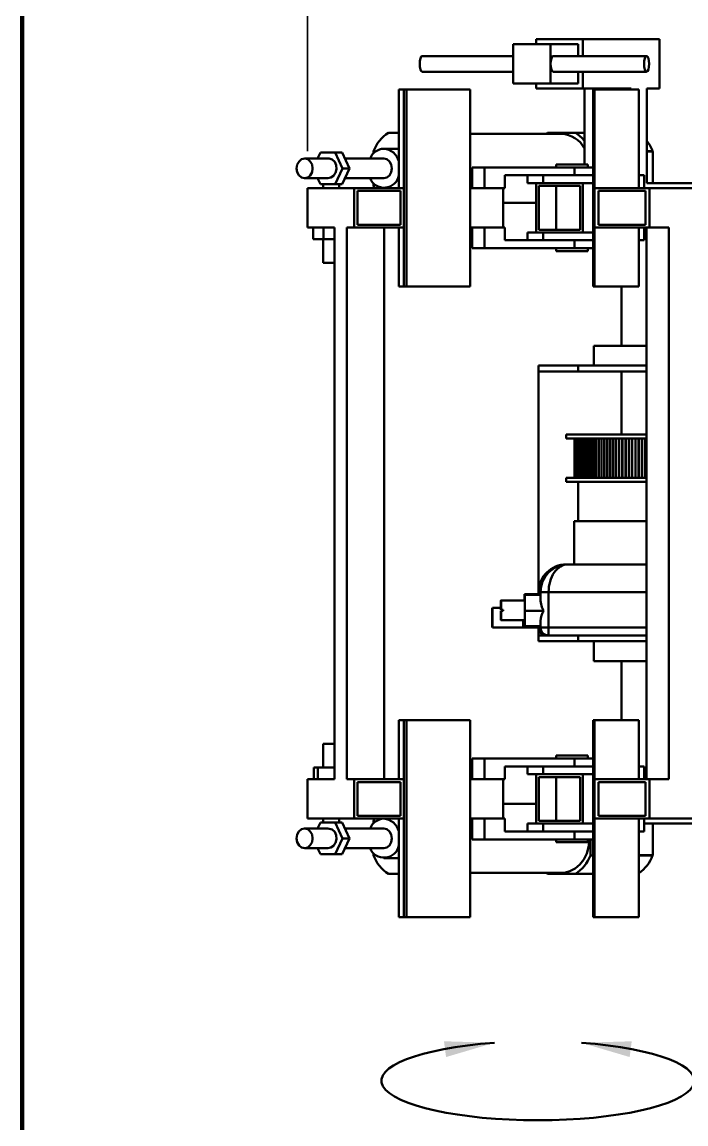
# Model space of a CAD drawing. Header units: millimetres. Extents: x -535 to 3636, y 24 to 870.
# Drawn here: x -535.1 to -382.5, y 467.6 to 721 of the extents above; entities that cross this region are included whole.
import ezdxf

# ---------------------------------------------------------------- set-up
doc = ezdxf.new("R2010")
doc.units = ezdxf.units.MM
doc.header["$PDMODE"] = 1
doc.header["$PDSIZE"] = -1
doc.layers.add('dddd', color=1, linetype='Continuous')
doc.layers.add('net dam', color=7, linetype='Continuous', lineweight=35)
doc.styles.get("Standard").update_dxf_attribs({"font": 'times_0.ttf'})
doc.dimstyles.new('ISO-25', dxfattribs={"dimtxt": 2.5, "dimasz": 2.5, "dimexe": 1.25, "dimexo": 0.625, "dimtad": 1, "dimtxsty": 'Standard', "dimcen": 2.5, "dimadec": 0, "dimazin": 0, "dimtfac": 1, "dimtmove": 0, "dimatfit": 3, "dimfxl": 1, "dimarcsym": 0})

# ---------------------------------------------------------------- blocks, each defined once
blk = doc.blocks.new('*D81')
at = {"color": 0, "lineweight": -2}
for p, q in [((-469.46, 691.35), (-469.46, 793.57)), ((54.27, 692.09), (54.27, 793.57)), ((50.97, 792.57), (-466.16, 792.57))]:
    blk.add_line(p, q, dxfattribs=at)
at = {"color": 0, "lineweight": 15}
for points in [[(-466.16, 793.12), (-466.16, 792.02), (-469.46, 792.57)], [(50.97, 793.12), (50.97, 792.02), (54.27, 792.57)]]:
    blk.add_solid(points, dxfattribs=at)
at = {"layer": 'Defpoints', "color": 0, "lineweight": 15}
for p in [(-469.46, 792.57), (-469.46, 690.35), (54.27, 691.09)]:
    blk.add_point(p, dxfattribs=at)
at = {"color": 0, "lineweight": 15, "insert": (-207.59, 795.88), "char_height": 3.5, "attachment_point": 5}
blk.add_mtext('600', dxfattribs=at)

msp = doc.modelspace()

# ---------------------------------------------------------------- linework, layer by layer
at = {"color": 7, "linetype": 'Continuous', "lineweight": 40}
for p, q in [((-413.5993, 715.9233), (-422.1926, 715.9233)), ((-422.1926, 715.9233), (-422.1926, 711.3918)), ((-416.9314, 717.0562), (-406.1898, 717.0562)), ((-416.9314, 715.9233), (-416.9314, 717.0562)), ((-407.2639, 715.9233), (-413.5993, 715.9233)), ((-413.5993, 711.3918), (-413.5993, 715.9233)), ((-407.2639, 715.9233), (-407.2639, 713.2044)), ((-406.1898, 717.0562), (-406.1898, 713.2044)), ((-406.1898, 717.0562), (-388.6092, 717.0562)), ((-388.6092, 717.0562), (-388.6092, 705.7274)), ((-422.1926, 713.2044), (-443.1, 713.2044)), ((-391.5401, 713.2044), (-413.0234, 713.2044)), ((-443.1, 709.5792), (-422.1926, 709.5792)), ((-422.1926, 711.3918), (-422.1926, 706.8603)), ((-413.5993, 706.8603), (-413.5993, 711.3918)), ((-413.0234, 709.5792), (-391.5401, 709.5792)), ((-407.2639, 709.5792), (-407.2639, 706.8603)), ((-406.1898, 709.5792), (-406.1898, 705.7274)), ((-448.4988, 705.5008), (-448.4988, 682.8433)), ((-448.4988, 705.5008), (-447.3329, 705.5008)), ((-447.3329, 705.5008), (-447.3329, 660.1858)), ((-447.3329, 705.5008), (-446.7299, 705.5008)), ((-446.7299, 705.5008), (-446.7299, 660.1858)), ((-432.0583, 705.5008), (-446.7299, 705.5008)), ((-432.0583, 705.5008), (-432.0583, 660.1858)), ((-422.1926, 706.8603), (-413.5993, 706.8603)), ((-416.9314, 705.7274), (-416.9314, 706.8603)), ((-406.1898, 705.7274), (-416.9314, 705.7274)), ((-407.2639, 706.8603), (-413.5993, 706.8603)), ((-406.1898, 705.7274), (-395.0886, 705.7274)), ((-405.8302, 705.7274), (-405.8302, 688.2811)), ((-403.8462, 705.5008), (-403.8462, 660.1858)), ((-403.4858, 705.5008), (-403.8462, 705.5008)), ((-403.4858, 705.5008), (-403.4858, 660.1858)), ((-393.3081, 705.5008), (-403.4858, 705.5008)), ((-395.0886, 705.7274), (-395.0886, 705.5008)), ((-393.3081, 682.8433), (-393.3081, 705.5008)), ((-391.4889, 705.7274), (-388.6092, 705.7274)), ((-391.4889, 705.7274), (-391.4889, 683.9762)), ((-448.4988, 695.5315), (-450.8856, 695.5315)), ((-411.0875, 695.305), (-432.0583, 695.305)), ((-414.2909, 695.5315), (-414.6454, 695.305)), ((-407.8841, 695.5315), (-414.2909, 695.5315)), ((-407.8841, 695.5315), (-405.8302, 695.5315)), ((-448.4988, 691.9063), (-451.925, 691.9063)), ((-464.824, 689.6406), (-470.1276, 689.6406)), ((-467.1577, 689.6406), (-466.5212, 691)), ((-466.5212, 691), (-463.1268, 691)), ((-461.5357, 691), (-463.1268, 691)), ((-463.1268, 691), (-461.4296, 687.3748)), ((-461.5357, 691), (-459.8385, 687.3748)), ((-451.925, 689.6406), (-460.8993, 689.6406)), ((-454.2964, 690.8364), (-454.2964, 691.3253)), ((-391.4889, 691.3253), (-390.1536, 691.3253)), ((-391.4889, 691.2266), (-390.0811, 691.2266)), ((-390.1536, 691.2266), (-390.1536, 691.3253)), ((-390.0811, 683.9762), (-390.0811, 691.2266)), ((-461.4296, 687.3748), (-463.1268, 683.7496)), ((-459.8385, 687.3748), (-461.5357, 683.7496)), ((-459.8385, 687.3748), (-461.4296, 687.3748)), ((-431.6251, 687.6014), (-431.6251, 682.8433)), ((-431.6251, 687.6014), (-428.8095, 687.6014)), ((-428.8095, 687.6014), (-428.8095, 682.8433)), ((-428.8095, 687.6014), (-408.1243, 687.6014)), ((-412.3061, 688.2811), (-412.3061, 687.6014)), ((-412.3061, 688.2811), (-405.0557, 688.2811)), ((-408.1243, 687.6014), (-408.1243, 685.7888)), ((-408.1243, 687.6014), (-403.8462, 687.6014)), ((-405.0557, 687.6014), (-405.0557, 688.2811)), ((-470.1276, 685.1091), (-464.824, 685.1091)), ((-466.5212, 683.7496), (-467.1577, 685.1091)), ((-460.8993, 685.1091), (-451.925, 685.1091)), ((-424.1255, 685.7888), (-412.2034, 685.7888)), ((-424.1255, 682.8433), (-424.1255, 685.7888)), ((-418.9154, 685.7888), (-418.9154, 683.9762)), ((-415.3144, 685.7888), (-415.3144, 683.9762)), ((-403.8462, 685.7888), (-412.2034, 685.7888)), ((-392.0803, 685.7888), (-393.3081, 685.7888)), ((-392.0803, 685.7888), (-392.0803, 682.8433)), ((-469.462, 673.7803), (-469.462, 682.8433)), ((-458.763, 682.8433), (-469.462, 682.8433)), ((-465.7962, 683.7496), (-466.5212, 683.7496)), ((-465.8411, 683.7496), (-465.8411, 682.8433)), ((-463.8518, 683.7496), (-465.7962, 683.7496)), ((-463.1268, 683.7496), (-463.8518, 683.7496)), ((-461.5357, 683.7496), (-463.1268, 683.7496)), ((-462.2159, 682.8433), (-462.2159, 683.7496)), ((-458.763, 673.7803), (-458.763, 682.8433)), ((-447.3329, 682.8433), (-458.763, 682.8433)), ((-448.133, 682.2089), (-457.9629, 682.2089)), ((-457.9629, 682.2089), (-457.9629, 674.4148)), ((-454.2964, 683.4244), (-454.2964, 683.9133)), ((-454.2964, 683.4244), (-454.0467, 682.8433)), ((-448.133, 674.4148), (-448.133, 682.2089)), ((-447.3329, 682.8433), (-447.3329, 673.7803)), ((-432.0583, 682.8433), (-428.8095, 682.8433)), ((-428.8095, 682.8433), (-424.1255, 682.8433)), ((-424.5022, 682.8433), (-424.5022, 673.7803)), ((-416.9314, 683.9762), (-418.9154, 683.9762)), ((-416.069, 683.9762), (-416.9314, 683.9762)), ((-416.9314, 683.9762), (-416.9314, 672.6475)), ((-416.3299, 683.3418), (-416.3299, 673.2819)), ((-406.7913, 683.3418), (-416.3299, 683.3418)), ((-415.3144, 683.9762), (-416.069, 683.9762)), ((-403.8462, 683.9762), (-415.3144, 683.9762)), ((-412.3061, 683.3418), (-412.3061, 673.2819)), ((-406.7913, 673.2819), (-406.7913, 683.3418)), ((-406.1898, 672.6475), (-406.1898, 683.9762)), ((-403.4858, 682.8433), (-403.4858, 673.7803)), ((-403.4858, 682.8433), (-390.8787, 682.8433)), ((-402.6033, 682.2089), (-391.7612, 682.2089)), ((-402.6033, 674.4148), (-402.6033, 682.2089)), ((-391.7612, 682.2089), (-391.7612, 674.4148)), ((-391.4889, 683.9762), (-375.9527, 683.9762)), ((-390.8787, 673.7803), (-390.8787, 682.8433)), ((-390.8787, 682.8433), (-362.5359, 682.8433)), ((-424.5022, 679.4447), (-416.9314, 679.4447)), ((-457.9629, 674.4148), (-448.133, 674.4148)), ((-391.7612, 674.4148), (-402.6033, 674.4148)), ((-463.2678, 673.7803), (-469.462, 673.7803)), ((-468.197, 671.0614), (-468.197, 673.7803)), ((-465.7821, 671.0614), (-465.7821, 673.7803)), ((-463.2678, 546.8983), (-463.2678, 673.7803)), ((-460.4523, 546.8983), (-460.4523, 673.7803)), ((-458.763, 673.7803), (-460.4523, 673.7803)), ((-447.3329, 673.7803), (-458.763, 673.7803)), ((-451.8377, 546.8983), (-451.8377, 673.7803)), ((-448.4988, 673.7803), (-448.4988, 660.1858)), ((-432.0583, 673.7803), (-428.8095, 673.7803)), ((-431.6251, 669.0223), (-431.6251, 673.7803)), ((-428.8095, 669.0223), (-428.8095, 673.7803)), ((-428.8095, 673.7803), (-424.1255, 673.7803)), ((-424.1255, 670.8349), (-424.1255, 673.7803)), ((-418.9154, 672.6475), (-418.9154, 670.8349)), ((-418.9154, 672.6475), (-416.9314, 672.6475)), ((-416.9314, 672.6475), (-416.069, 672.6475)), ((-416.3299, 673.2819), (-406.7913, 673.2819)), ((-416.069, 672.6475), (-415.3144, 672.6475)), ((-415.3144, 672.6475), (-403.8462, 672.6475)), ((-415.3144, 670.8349), (-415.3144, 672.6475)), ((-403.4858, 673.7803), (-390.8787, 673.7803)), ((-393.3081, 660.1858), (-393.3081, 673.7803)), ((-392.0803, 670.8349), (-392.0803, 673.7803)), ((-392.0803, 672.6475), (-391.552, 672.6475)), ((-391.552, 673.7803), (-391.552, 546.8983)), ((-390.8787, 673.7803), (-386.4035, 673.7803)), ((-386.4035, 673.7803), (-386.4035, 546.8983)), ((-465.7821, 671.0614), (-468.197, 671.0614)), ((-465.8411, 671.0614), (-465.8411, 665.6236)), ((-463.2678, 671.0614), (-465.7821, 671.0614)), ((-431.6251, 669.0223), (-428.8095, 669.0223)), ((-428.8095, 669.0223), (-408.1243, 669.0223)), ((-412.2034, 670.8349), (-424.1255, 670.8349)), ((-412.3061, 669.0223), (-412.3061, 668.3425)), ((-403.8462, 670.8349), (-412.2034, 670.8349)), ((-408.1243, 669.0223), (-408.1243, 670.8349)), ((-408.1243, 669.0223), (-403.8462, 669.0223)), ((-405.0557, 668.3425), (-405.0557, 669.0223)), ((-392.0803, 670.8349), (-393.3081, 670.8349)), ((-412.3061, 668.3425), (-405.0557, 668.3425)), ((-463.2678, 665.6236), (-465.8411, 665.6236)), ((-448.4988, 660.1858), (-447.3329, 660.1858)), ((-447.3329, 660.1858), (-446.7299, 660.1858)), ((-432.0583, 660.1858), (-446.7299, 660.1858)), ((-403.4858, 660.1858), (-403.8462, 660.1858)), ((-393.3081, 660.1858), (-403.4858, 660.1858)), ((-397.3315, 660.1858), (-397.3315, 646.5913)), ((-403.6756, 646.5913), (-403.6756, 642.0598)), ((-403.6756, 646.5913), (-391.552, 646.5913)), ((-416.3638, 640.7004), (-416.3638, 642.0598)), ((-416.3638, 642.0598), (-407.3008, 642.0598)), ((-407.3008, 642.0598), (-407.3008, 640.7004)), ((-391.552, 642.0598), (-407.3008, 642.0598)), ((-407.3008, 640.7004), (-416.3638, 640.7004)), ((-416.3638, 589.4483), (-416.3638, 640.7004)), ((-391.552, 640.7004), (-407.3008, 640.7004)), ((-397.3315, 640.7004), (-397.3315, 626.1996)), ((-410.0197, 626.1996), (-410.0197, 625.2933)), ((-410.0197, 626.1996), (-391.552, 626.1996)), ((-410.0197, 625.2933), (-391.552, 625.2933)), ((-410.0197, 616.2303), (-410.0197, 615.324)), ((-410.0197, 616.2303), (-391.552, 616.2303)), ((-410.0197, 615.324), (-391.552, 615.324)), ((-407.3008, 615.324), (-407.3008, 606.261)), ((-408.2071, 606.261), (-408.2071, 596.2917)), ((-391.552, 606.261), (-408.2071, 606.261)), ((-409.6455, 596.2917), (-410.0171, 596.2917)), ((-391.552, 596.2917), (-409.6455, 596.2917)), ((-419.5809, 588.0245), (-425.0178, 588.0245)), ((-419.6319, 588.0245), (-419.6161, 589.4483)), ((-419.6161, 589.4483), (-419.5415, 589.3159)), ((-419.6161, 589.4483), (-415.9915, 589.4483)), ((-419.5415, 589.3159), (-419.5063, 585.6263)), ((-419.5415, 589.3159), (-415.9169, 589.3159)), ((-416.3638, 589.9476), (-416.3638, 589.4483)), ((-416.3602, 589.9476), (-415.9078, 589.9476)), ((-415.9915, 589.4483), (-415.9169, 589.3159)), ((-415.9169, 589.3159), (-415.9078, 588.3601)), ((-415.9078, 589.9476), (-415.9078, 588.3601)), ((-414.0631, 589.9476), (-415.9078, 589.9476)), ((-414.0631, 581.7909), (-414.0631, 589.9476)), ((-426.9996, 581.7909), (-426.9996, 586.3224)), ((-426.9838, 586.3224), (-426.9838, 581.7909)), ((-425.0581, 585.8777), (-424.9774, 585.8777)), ((-424.9774, 585.6397), (-425.0581, 585.6397)), ((-424.5244, 585.8777), (-424.9774, 585.8777)), ((-424.9774, 585.6397), (-424.5244, 585.6397)), ((-419.5063, 585.6263), (-419.5456, 582.0691)), ((-419.5063, 585.6263), (-415.1365, 585.6263)), ((-425.0178, 583.493), (-419.5809, 583.493)), ((-419.9344, 581.7909), (-419.9344, 583.493)), ((-419.6202, 582.2016), (-419.6325, 583.493)), ((-415.9078, 583.2646), (-415.921, 582.0691)), ((-415.9078, 583.2646), (-415.9078, 581.7909)), ((-419.9344, 581.7909), (-416.037, 581.7909)), ((-419.5456, 582.0691), (-419.6202, 582.2016)), ((-419.5456, 582.0691), (-415.921, 582.0691)), ((-416.3638, 579.9783), (-416.3638, 581.7909)), ((-416.037, 582.0691), (-416.037, 581.7909)), ((-415.9078, 581.7909), (-416.037, 581.7909)), ((-414.0631, 581.7909), (-415.9078, 581.7909)), ((-416.3638, 578.6188), (-416.3638, 579.9783)), ((-416.3638, 579.9783), (-414.3571, 579.9783)), ((-407.3008, 578.6188), (-416.3638, 578.6188)), ((-414.3571, 579.9783), (-414.0954, 579.9783)), ((-414.0954, 579.9783), (-391.552, 579.9783)), ((-407.3008, 579.9783), (-407.3008, 578.6188)), ((-391.552, 578.6188), (-407.3008, 578.6188)), ((-403.6756, 578.6188), (-403.6756, 574.0873)), ((-403.6756, 574.0873), (-391.552, 574.0873)), ((-397.3315, 574.0873), (-397.3315, 560.4928)), ((-448.4988, 560.4928), (-448.4988, 546.8983)), ((-448.4988, 560.4928), (-447.3329, 560.4928)), ((-447.3329, 515.1779), (-447.3329, 560.4928)), ((-447.3329, 560.4928), (-446.7299, 560.4928)), ((-446.7299, 515.1779), (-446.7299, 560.4928)), ((-432.0583, 560.4928), (-446.7299, 560.4928)), ((-432.0583, 515.1779), (-432.0583, 560.4928)), ((-403.8462, 515.1779), (-403.8462, 560.4928)), ((-403.4858, 560.4928), (-403.8462, 560.4928)), ((-403.4858, 515.1779), (-403.4858, 560.4928)), ((-393.3081, 560.4928), (-403.4858, 560.4928)), ((-393.3081, 546.8983), (-393.3081, 560.4928)), ((-465.8411, 555.0551), (-465.8411, 549.6172)), ((-465.8411, 555.0551), (-463.2678, 555.0551)), ((-431.6251, 551.6564), (-431.6251, 546.8983)), ((-431.6251, 551.6564), (-428.8095, 551.6564)), ((-428.8095, 551.6564), (-428.8095, 546.8983)), ((-428.8095, 551.6564), (-408.1243, 551.6564)), ((-412.3061, 552.3361), (-412.3061, 551.6564)), ((-405.2435, 552.3361), (-412.3061, 552.3361)), ((-408.1243, 551.6564), (-408.1243, 549.8438)), ((-408.1243, 551.6564), (-403.8462, 551.6564)), ((-405.0557, 552.3361), (-405.2435, 552.3361)), ((-405.0557, 551.6564), (-405.0557, 552.3361)), ((-468.0344, 549.6172), (-468.0344, 546.8983)), ((-468.0344, 549.6172), (-467.0833, 549.6172)), ((-467.0833, 549.6172), (-467.0833, 546.8983)), ((-467.0833, 549.6172), (-463.2678, 549.6172)), ((-424.1255, 549.8438), (-424.1255, 546.8983)), ((-412.2034, 549.8438), (-424.1255, 549.8438)), ((-418.9154, 549.8438), (-418.9154, 548.0312)), ((-418.9154, 548.0312), (-416.9314, 548.0312)), ((-416.9314, 548.0312), (-416.069, 548.0312)), ((-416.9314, 536.7025), (-416.9314, 548.0312)), ((-416.3299, 547.3968), (-406.7913, 547.3968)), ((-416.3299, 537.3369), (-416.3299, 547.3968)), ((-416.069, 548.0312), (-415.3144, 548.0312)), ((-415.3144, 549.8438), (-415.3144, 548.0312)), ((-415.3144, 548.0312), (-403.8462, 548.0312)), ((-412.3061, 547.3968), (-412.3061, 537.3369)), ((-403.8462, 549.8438), (-412.2034, 549.8438)), ((-406.7913, 547.3968), (-406.7913, 537.3369)), ((-406.1898, 548.0312), (-406.1898, 536.7025)), ((-392.0803, 549.8438), (-393.3081, 549.8438)), ((-392.0803, 549.8438), (-392.0803, 546.8983)), ((-392.0803, 548.0312), (-391.552, 548.0312)), ((-469.462, 546.8983), (-469.462, 537.8354)), ((-463.2678, 546.8983), (-469.462, 546.8983)), ((-458.763, 546.8983), (-460.4523, 546.8983)), ((-458.763, 546.8983), (-458.763, 537.8354)), ((-447.3329, 546.8983), (-458.763, 546.8983)), ((-457.9629, 546.2639), (-448.133, 546.2639)), ((-457.9629, 538.4698), (-457.9629, 546.2639)), ((-448.133, 546.2639), (-448.133, 538.4698)), ((-447.3329, 537.8354), (-447.3329, 546.8983)), ((-432.0583, 546.8983), (-428.8095, 546.8983)), ((-428.8095, 546.8983), (-424.1255, 546.8983)), ((-424.5022, 537.8354), (-424.5022, 546.8983)), ((-403.4858, 537.8354), (-403.4858, 546.8983)), ((-403.4858, 546.8983), (-390.8787, 546.8983)), ((-391.7612, 546.2639), (-402.6033, 546.2639)), ((-402.6033, 546.2639), (-402.6033, 538.4698)), ((-391.7612, 538.4698), (-391.7612, 546.2639)), ((-390.8787, 546.8983), (-390.8787, 537.8354)), ((-390.8787, 546.8983), (-386.4035, 546.8983)), ((-416.9314, 541.234), (-424.5022, 541.234)), ((-458.763, 537.8354), (-469.462, 537.8354)), ((-465.8411, 537.8354), (-465.8411, 536.929)), ((-462.2159, 536.929), (-462.2159, 537.8354)), ((-447.3329, 537.8354), (-458.763, 537.8354)), ((-448.133, 538.4698), (-457.9629, 538.4698)), ((-454.0467, 537.8354), (-454.2964, 537.2543)), ((-454.2964, 536.7654), (-454.2964, 537.2543)), ((-448.4988, 537.8354), (-448.4988, 515.1779)), ((-432.0583, 537.8354), (-428.8095, 537.8354)), ((-431.6251, 533.0773), (-431.6251, 537.8354)), ((-428.8095, 533.0773), (-428.8095, 537.8354)), ((-428.8095, 537.8354), (-424.1255, 537.8354)), ((-424.1255, 537.8354), (-424.1255, 534.8899)), ((-406.7913, 537.3369), (-416.3299, 537.3369)), ((-403.4858, 537.8354), (-390.8787, 537.8354)), ((-402.6033, 538.4698), (-391.7612, 538.4698)), ((-393.3081, 515.1779), (-393.3081, 537.8354)), ((-392.0803, 534.8899), (-392.0803, 537.8354)), ((-390.8787, 537.8354), (-362.5359, 537.8354)), ((-464.824, 535.5696), (-470.1276, 535.5696)), ((-466.5212, 536.929), (-467.1577, 535.5696)), ((-465.7962, 536.929), (-466.5212, 536.929)), ((-465.7962, 536.929), (-463.8518, 536.929)), ((-463.1268, 536.929), (-463.8518, 536.929)), ((-461.4296, 533.3038), (-463.1268, 536.929)), ((-463.1268, 536.929), (-461.5357, 536.929)), ((-459.8385, 533.3038), (-461.5357, 536.929)), ((-451.925, 535.5696), (-460.8993, 535.5696)), ((-424.1255, 534.8899), (-412.2034, 534.8899)), ((-418.9154, 536.7025), (-418.9154, 534.8899)), ((-416.9314, 536.7025), (-418.9154, 536.7025)), ((-416.069, 536.7025), (-416.9314, 536.7025)), ((-415.3144, 536.7025), (-416.069, 536.7025)), ((-415.3144, 534.8899), (-415.3144, 536.7025)), ((-403.8462, 536.7025), (-415.3144, 536.7025)), ((-403.8462, 534.8899), (-412.2034, 534.8899)), ((-408.1243, 533.0773), (-408.1243, 534.8899)), ((-392.0803, 534.8899), (-393.3081, 534.8899)), ((-392.0803, 536.7025), (-375.9527, 536.7025)), ((-390.0811, 529.4521), (-390.0811, 536.7025)), ((-463.1268, 529.6787), (-461.4296, 533.3038)), ((-461.5357, 529.6787), (-459.8385, 533.3038)), ((-461.4296, 533.3038), (-459.8385, 533.3038)), ((-431.6251, 533.0773), (-428.8095, 533.0773)), ((-428.8095, 533.0773), (-408.1243, 533.0773)), ((-412.3061, 533.0773), (-412.3061, 532.3975)), ((-405.2435, 532.3975), (-412.3061, 532.3975)), ((-408.1243, 533.0773), (-403.8462, 533.0773)), ((-405.0557, 532.3975), (-405.2435, 532.3975)), ((-405.0557, 532.3975), (-405.0557, 533.0773)), ((-404.4733, 529.3534), (-404.4733, 533.0773)), ((-470.1276, 531.0381), (-464.824, 531.0381)), ((-467.1577, 531.0381), (-466.5212, 529.6787)), ((-466.5212, 529.6787), (-463.1268, 529.6787)), ((-463.1268, 529.6787), (-461.5357, 529.6787)), ((-460.8993, 531.0381), (-451.925, 531.0381)), ((-454.2964, 529.3534), (-454.2964, 529.8423)), ((-451.925, 528.7723), (-448.4988, 528.7723)), ((-404.4733, 529.3534), (-403.8462, 529.3534)), ((-393.3081, 529.4521), (-390.0811, 529.4521)), ((-393.3081, 529.3534), (-390.1536, 529.3534)), ((-390.1536, 529.3534), (-390.1536, 529.4521)), ((-448.4988, 525.1471), (-450.8856, 525.1471)), ((-432.0583, 525.3737), (-411.0875, 525.3737)), ((-414.6454, 525.3737), (-414.2909, 525.1471)), ((-407.8841, 525.1471), (-414.2909, 525.1471)), ((-407.8841, 525.1471), (-403.8462, 525.1471)), ((-448.4988, 515.1779), (-447.3329, 515.1779)), ((-447.3329, 515.1779), (-446.7299, 515.1779)), ((-432.0583, 515.1779), (-446.7299, 515.1779)), ((-403.4858, 515.1779), (-403.8462, 515.1779)), ((-393.3081, 515.1779), (-403.4858, 515.1779))]:
    msp.add_line(p, q, dxfattribs=at)
at = {"color": 7, "linetype": 'Continuous', "lineweight": 15}
for p, q in [((-408.2048, 616.2303), (-408.2048, 625.2933)), ((-408.1994, 625.2933), (-408.1994, 616.2303)), ((-408.1715, 616.2303), (-408.1715, 625.2933)), ((-408.1549, 625.2933), (-408.1549, 616.2303)), ((-408.0986, 616.2303), (-408.0986, 625.2933)), ((-408.0707, 625.2933), (-408.0707, 616.2303)), ((-407.9862, 616.2303), (-407.9862, 625.2933)), ((-407.9472, 625.2933), (-407.9472, 616.2303)), ((-407.8347, 616.2303), (-407.8347, 625.2933)), ((-407.7846, 625.2933), (-407.7846, 616.2303)), ((-407.6444, 616.2303), (-407.6444, 625.2933)), ((-407.5835, 625.2933), (-407.5835, 616.2303)), ((-407.416, 616.2303), (-407.416, 625.2933)), ((-407.3443, 625.2933), (-407.3443, 616.2303)), ((-407.1499, 616.2303), (-407.1499, 625.2933)), ((-407.0677, 625.2933), (-407.0677, 616.2303)), ((-406.8471, 616.2303), (-406.8471, 625.2933)), ((-406.7545, 625.2933), (-406.7545, 616.2303)), ((-406.5082, 616.2303), (-406.5082, 625.2933)), ((-406.4055, 625.2933), (-406.4055, 616.2303)), ((-406.1342, 616.2303), (-406.1342, 625.2933)), ((-406.0218, 625.2933), (-406.0218, 616.2303)), ((-405.7261, 616.2303), (-405.7261, 625.2933)), ((-405.6043, 625.2933), (-405.6043, 616.2303)), ((-405.2851, 616.2303), (-405.2851, 625.2933)), ((-405.1541, 625.2933), (-405.1541, 616.2303)), ((-404.8124, 616.2303), (-404.8124, 625.2933)), ((-404.6726, 625.2933), (-404.6726, 616.2303)), ((-404.3092, 616.2303), (-404.3092, 625.2933)), ((-404.161, 625.2933), (-404.161, 616.2303)), ((-403.777, 616.2303), (-403.777, 625.2933)), ((-403.6208, 625.2933), (-403.6208, 616.2303)), ((-403.2171, 616.2303), (-403.2171, 625.2933)), ((-403.0534, 625.2933), (-403.0534, 616.2303)), ((-402.6312, 616.2303), (-402.6312, 625.2933)), ((-402.4604, 625.2933), (-402.4604, 616.2303)), ((-402.0208, 616.2303), (-402.0208, 625.2933)), ((-401.8434, 625.2933), (-401.8434, 616.2303)), ((-401.3877, 616.2303), (-401.3877, 625.2933)), ((-401.2041, 625.2933), (-401.2041, 616.2303)), ((-400.7335, 616.2303), (-400.7335, 625.2933)), ((-400.5442, 625.2933), (-400.5442, 616.2303)), ((-400.06, 616.2303), (-400.06, 625.2933)), ((-399.8656, 625.2933), (-399.8656, 616.2303)), ((-399.3691, 616.2303), (-399.3691, 625.2933)), ((-399.1701, 625.2933), (-399.1701, 616.2303)), ((-398.6627, 616.2303), (-398.6627, 625.2933)), ((-398.4596, 625.2933), (-398.4596, 616.2303)), ((-397.9427, 616.2303), (-397.9427, 625.2933)), ((-397.7361, 625.2933), (-397.7361, 616.2303)), ((-397.2111, 616.2303), (-397.2111, 625.2933)), ((-397.0016, 625.2933), (-397.0016, 616.2303)), ((-396.4698, 616.2303), (-396.4698, 625.2933)), ((-396.258, 625.2933), (-396.258, 616.2303)), ((-395.7211, 616.2303), (-395.7211, 625.2933)), ((-395.5075, 625.2933), (-395.5075, 616.2303)), ((-394.9667, 616.2303), (-394.9667, 625.2933)), ((-394.7519, 625.2933), (-394.7519, 616.2303)), ((-394.209, 616.2303), (-394.209, 625.2933)), ((-393.9936, 625.2933), (-393.9936, 616.2303)), ((-393.4498, 616.2303), (-393.4498, 625.2933)), ((-393.2344, 625.2933), (-393.2344, 616.2303)), ((-392.6914, 616.2303), (-392.6914, 625.2933)), ((-392.4766, 625.2933), (-392.4766, 616.2303)), ((-391.9357, 616.2303), (-391.9357, 625.2933)), ((-391.7221, 625.2933), (-391.7221, 616.2303))]:
    msp.add_line(p, q, dxfattribs=at)
at = {"color": 8, "linetype": 'Continuous', "lineweight": 40}
for p, q in [((-416.3638, 589.9476), (-416.3602, 589.9476)), ((-416.3602, 589.4483), (-416.3602, 589.9476)), ((-414.0631, 589.9476), (-391.552, 589.9476)), ((-391.552, 581.7909), (-414.0631, 581.7909))]:
    msp.add_line(p, q, dxfattribs=at)
at = {"color": 7, "linetype": 'Continuous', "lineweight": 40, "flags": 128}
for points in [[(-443.1, 713.2044), (-443.3204, 713.0664), (-443.5073, 712.6735), (-443.6321, 712.0854), (-443.6759, 711.3918), (-443.6321, 710.6981), (-443.5073, 710.1101), (-443.3204, 709.7172), (-443.1, 709.5792)], [(-413.5993, 711.3918), (-413.5555, 712.0854), (-413.4306, 712.6735), (-413.2438, 713.0664), (-413.0234, 713.2044)], [(-390.9641, 711.3918), (-391.008, 712.0854), (-391.1328, 712.6735), (-391.3197, 713.0664), (-391.5401, 713.2044), (-391.7605, 713.0664), (-391.9473, 712.6735), (-392.0722, 712.0854), (-392.116, 711.3918), (-392.0722, 710.6981), (-391.9473, 710.1101), (-391.7605, 709.7172), (-391.5401, 709.5792), (-391.3197, 709.7172), (-391.1328, 710.1101), (-391.008, 710.6981), (-390.9641, 711.3918)], [(-413.0234, 709.5792), (-413.2438, 709.7172), (-413.4306, 710.1101), (-413.5555, 710.6981), (-413.5993, 711.3918)], [(-469.4193, 689.4655), (-470.122, 689.6406), (-470.8255, 689.4708), (-471.4227, 688.9819), (-471.8228, 688.2483), (-471.9648, 687.3818), (-471.8271, 686.5142), (-471.4307, 685.7776), (-470.8359, 685.2842), (-470.1332, 685.1091), (-469.4297, 685.2789), (-468.8324, 685.7678), (-468.4323, 686.5014), (-468.2903, 687.3679), (-468.428, 688.2355), (-468.8244, 688.9721), (-469.4193, 689.4655)], [(-464.8306, 685.1091), (-464.1171, 685.2601), (-463.4846, 685.6762), (-463.0294, 686.3591), (-462.8207, 687.2048), (-462.8903, 688.0847), (-463.2277, 688.8647), (-463.7814, 689.4262), (-464.4673, 689.6835)], [(-464.4673, 689.6835), (-464.824, 689.6406)], [(-451.925, 685.1091), (-451.2219, 685.2816), (-450.6258, 685.7727), (-450.2275, 686.5078), (-450.0877, 687.3748), (-450.2275, 688.2419), (-450.6258, 688.977), (-451.2219, 689.4681), (-451.925, 689.6406)], [(-425.0581, 585.8777), (-425.0545, 586.7076), (-425.0456, 587.4024), (-425.0328, 587.8632), (-425.0178, 588.0245), (-425.0028, 587.8632), (-424.99, 587.4024), (-424.9811, 586.7076), (-424.9774, 585.8777)], [(-424.9774, 585.6397), (-424.9811, 584.8098), (-424.99, 584.1151), (-425.0028, 583.6542), (-425.0178, 583.493), (-425.0328, 583.6542), (-425.0456, 584.1151), (-425.0545, 584.8098), (-425.0581, 585.6397)], [(-469.4193, 531.2132), (-470.122, 531.0381), (-470.8255, 531.2079), (-471.4227, 531.6968), (-471.8228, 532.4304), (-471.9648, 533.2969), (-471.8271, 534.1645), (-471.4307, 534.9011), (-470.8359, 535.3944), (-470.1332, 535.5696), (-469.4297, 535.3998), (-468.8324, 534.9109), (-468.4323, 534.1773), (-468.2903, 533.3108), (-468.428, 532.4432), (-468.8244, 531.7066), (-469.4193, 531.2132)], [(-464.824, 531.0381), (-464.1105, 531.1891), (-463.478, 531.6052), (-463.0227, 532.2881), (-462.814, 533.1338), (-462.8837, 534.0137), (-463.221, 534.7937), (-463.7748, 535.3552), (-464.824, 535.5696)], [(-451.925, 531.0381), (-451.2219, 531.2106), (-450.6258, 531.7017), (-450.2275, 532.4368), (-450.0877, 533.3038), (-450.2275, 534.1709), (-450.6258, 534.906), (-451.2219, 535.3971), (-451.925, 535.5696)], [(-411.0875, 525.3737), (-410.4369, 525.4144), (-409.1624, 525.7374), (-407.9668, 526.3702), (-406.8988, 527.2868), (-406.0024, 528.4498), (-405.3142, 529.8115), (-404.8623, 531.3161), (-404.6652, 532.9022), (-404.6596, 533.0773)]]:
    msp.add_lwpolyline(points, dxfattribs=at)
at = {"color": 7, "linetype": 'Continuous', "lineweight": 40}
for centre, radius, start, end in [((-446.4039, 688.4113), 8.4132, 122.187553, 159.7355), ((-411.3379, 689.1232), 6.1869, 27.098528, 87.680253), ((-411.8593, 688.9866), 7.6576, 38.062503, 58.726377), ((-451.7347, 688.2714), 3.6399, 92.997035, 157.903969), ((-452.2032, 688.1017), 3.8148, 13.81469, 85.817123), ((-398.8415, 687.9551), 9.3187, 21.2024, 37.906192), ((-451.8949, 686.3898), 3.4582, 201.735661, 349.120967), ((-410.0197, 589.9476), 6.3441, 90, 180), ((-410.0166, 589.9481), 6.3436, 90.004524, 180.004563), ((-462.2122, 585.7587), 42.6915, 356.957738, 3.042262), ((-298.3316, 585.7587), 126.2736, 179.94599, 180.05401), ((-538.3099, 585.7587), 113.7855, 359.940062, 0.059938), ((-414.5512, 581.7909), 1.8126, 180, 270), ((-414.5478, 581.7907), 1.8124, 179.99568, 269.995995), ((-414.0953, 581.7907), 1.8124, 179.995255, 269.99642), ((-439.5019, 581.3379), 25.4428, 356.936885, 1.020225), ((-451.7347, 534.2004), 3.6399, 92.997274, 157.904376), ((-452.2033, 534.0306), 3.8149, 13.815675, 85.816138), ((-451.8949, 532.3188), 3.4582, 201.735905, 349.120723), ((-446.4037, 532.2675), 8.4135, 200.264928, 237.811839), ((-412.3659, 532.2674), 8.4134, 302.187972, 339.735261), ((-398.1061, 532.3019), 8.4815, 304.451274, 339.656855)]:
    msp.add_arc(centre, radius, start, end, dxfattribs=at)
for centre, major_axis, ratio, start_param, end_param in [((-409.6455, 589.9476), (0, 6.3441), 0.98710557, 0, 1.57079633), ((-409.6455, 589.9476), (0, 6.3441), 0.69634252, 0, 1.57079633), ((-414.0954, 588.36), (-0.0453, 3.3823), 0.53574203, 1.56361646, 2.50478135), ((-414.0954, 583.2646), (0.0525, 2.9217), 0.62012648, 0.64077713, 1.58194201), ((-416.5339, 477.5706), (-35.9585, 0), 0.25273155, 4.99420263, 10.71376064)]:
    msp.add_ellipse(centre, major_axis=major_axis, ratio=ratio, start_param=start_param, end_param=end_param, dxfattribs=at)
for points, knots in [([(-425.0561, 586.3224), (-425.2102, 586.3224), (-425.7118, 586.3224), (-426.313, 586.3224), (-426.8204, 586.3224), (-426.9294, 586.3224), (-426.9838, 586.3224)], [0, 0, 0, 0, 0.14387799, 0.46847729, 0.7347123, 1, 1, 1, 1]), ([(-419.9344, 581.7909), (-420.6667, 581.7909), (-422.1938, 581.7909), (-424.1171, 581.7909), (-425.542, 581.7909), (-426.3174, 581.7909), (-426.8194, 581.7909), (-426.9291, 581.7909), (-426.9838, 581.7909)], [0, 0, 0, 0, 0.25151737, 0.52451392, 0.65582836, 0.7863213, 0.89335106, 1, 1, 1, 1])]:
    msp.add_open_spline(points, degree=3, knots=knots, dxfattribs=at)
at = {"color": 7, "linetype": 'Continuous', "lineweight": 0}
for points in [[(-426.5339, 486.2999), (-437.6328, 483.0129), (-438.1043, 486.64)], [(-406.5339, 486.2999), (-395.4351, 483.0129), (-394.9636, 486.64)]]:
    msp.add_solid(points, dxfattribs=at)
at = {"layer": 'dddd', "lineweight": 70}
msp.add_line((-535.0715, 23.9247), (-535.0715, 864.9247), dxfattribs=at)
at = {"layer": 'net dam', "color": 7, "lineweight": 60}
msp.add_lwpolyline([(-535.0715, 23.9247), (-535.0715, 864.9247), (653.9285, 864.9247), (653.9285, 23.9247), (-535.0715, 23.9247)], close=True, dxfattribs=at)

# ---------------------------------------------------------------- dimensions: what is measured, and where the dimension line sits
at = {"color": 1, "lineweight": 15}
dim = msp.add_linear_dim(base=(-469.462, 792.5714), p1=(54.2735, 691.0924), p2=(-469.462, 690.3535), text='600', dimstyle='ISO-25', override={"dimtxt": 3.5, "dimasz": 3.302, "dimexe": 1, "dimexo": 1, "dimgap": 1.524, "dimtih": 1, "dimtoh": 1, "dimlfac": 5, "dimzin": 0, "dimadec": 2, "dimtzin": 0}, dxfattribs=at)
dim.commit()
dim.dimension.update_dxf_attribs({"geometry": '*D81', "text_midpoint": (-207.5942, 795.8757)})

doc.saveas('drawing.dxf')
